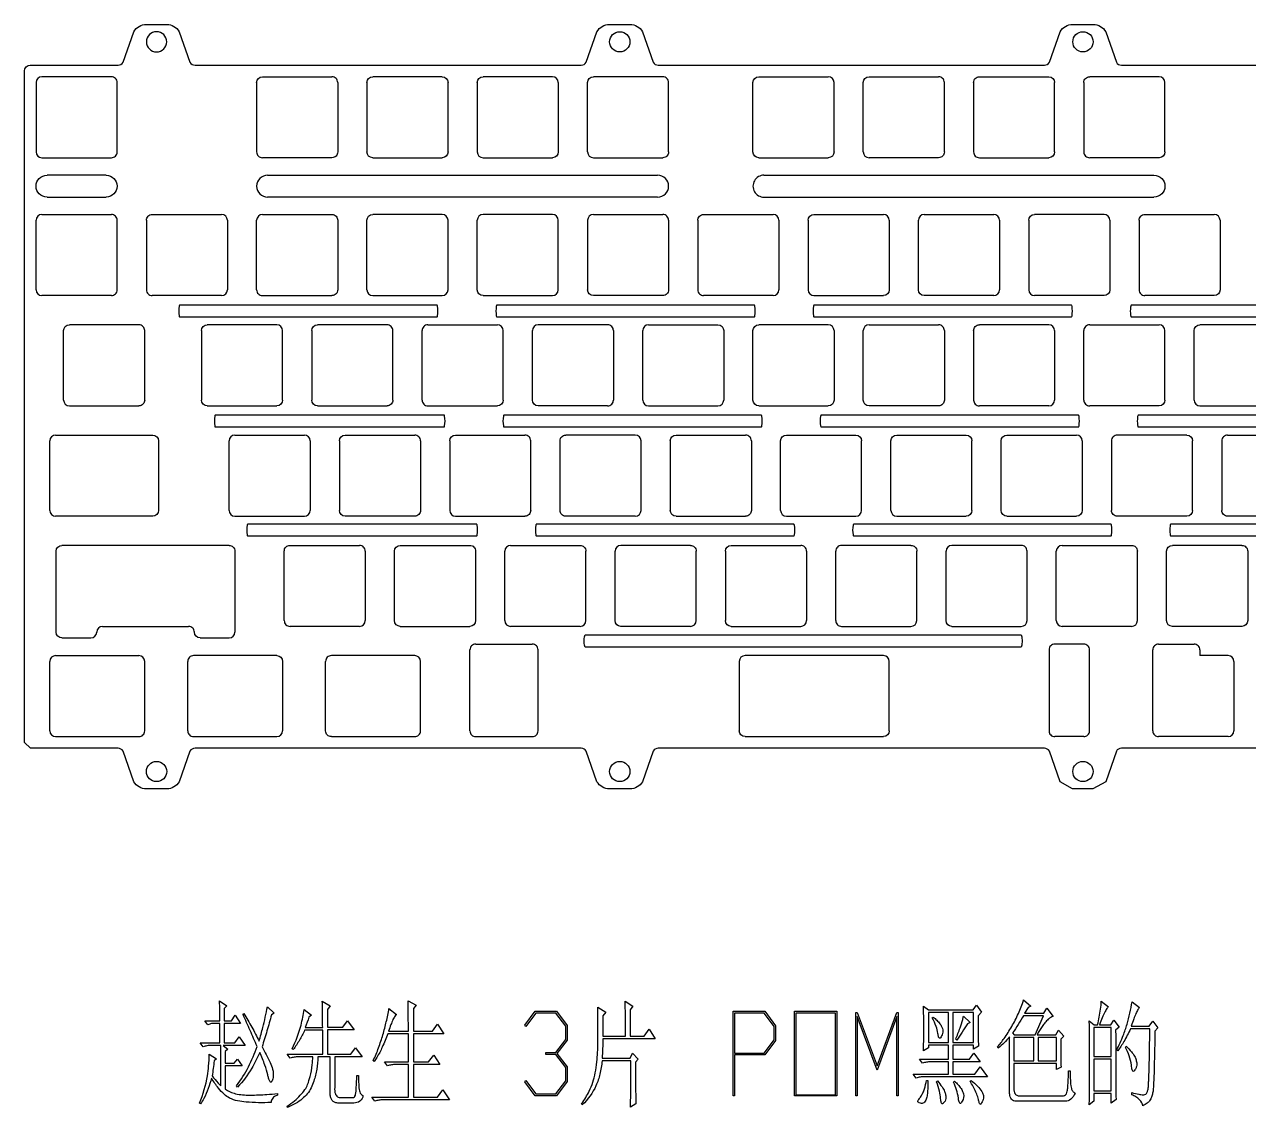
# Model space of a CAD drawing. Extents: x 188 to 1137, y 1393 to 1580.
# Drawn here: x 771.7 to 983.2, y 1393 to 1580.1 of the extents above; entities that cross this region are included whole.
import ezdxf

# ---------------------------------------------------------------- set-up
doc = ezdxf.new("R2010")
doc.units = 0
doc.header["$MEASUREMENT"] = 0
doc.layers.get('0').update_dxf_attribs({"linetype": 'CONTINUOUS'})

msp = doc.modelspace()

# ---------------------------------------------------------------- linework, layer by layer
for points in [[(790.62, 1578.88, -0.268024), (792.78, 1580.13)], [(796.32, 1580.13, -0.268024), (798.49, 1578.88)], [(870.62, 1578.88, -0.268024), (872.78, 1580.13)], [(876.32, 1580.13, -0.267915), (878.49, 1578.88)], [(950.62, 1578.88, -0.268024), (952.78, 1580.13)], [(956.32, 1580.13, -0.267994), (958.49, 1578.88)], [(796.31, 1577.13, 1), (792.81, 1577.13)], [(792.81, 1577.13, 0.99993), (796.31, 1577.13)], [(872.81, 1577.13, -1), (876.31, 1577.13)], [(876.31, 1577.13, -1), (872.81, 1577.13)], [(952.81, 1577.13, -1), (956.31, 1577.13)], [(956.31, 1577.13, -1), (952.81, 1577.13)], [(771.75, 1572.1, -0.414185), (772.75, 1573.1)], [(787.91, 1573.1, 0.268088), (788.77, 1573.6)], [(800.33, 1573.6, 0.267891), (801.2, 1573.1)], [(867.91, 1573.1, 0.268088), (868.77, 1573.6)], [(880.33, 1573.6, 0.268102), (881.2, 1573.1)], [(947.91, 1573.1, 0.268088), (948.77, 1573.6)], [(960.33, 1573.6, 0.268027), (961.2, 1573.1)], [(774.75, 1571.1, 0.414185), (773.75, 1570.1)], [(787.75, 1570.1, 0.414246), (786.75, 1571.1)], [(811.85, 1570.1, -0.414062), (812.85, 1571.1)], [(825.85, 1570.1, 0.414246), (824.85, 1571.1)], [(830.9, 1570.1, -0.414185), (831.9, 1571.1)], [(843.9, 1571.1, -0.414098), (844.9, 1570.1)], [(849.95, 1570.1, -0.414185), (850.95, 1571.1)], [(863.95, 1570.1, 0.414098), (862.95, 1571.1)], [(869, 1570.1, -0.414185), (870, 1571.1)], [(883, 1570.1, 0.414246), (882, 1571.1)], [(897.57, 1570.1, -0.414185), (898.57, 1571.1)], [(911.57, 1570.1, 0.414098), (910.57, 1571.1)], [(916.62, 1570.1, -0.414185), (917.62, 1571.1)], [(930.62, 1570.1, 0.414246), (929.62, 1571.1)], [(935.67, 1570.1, -0.414246), (936.67, 1571.1)], [(948.67, 1571.1, -0.414098), (949.67, 1570.1)], [(954.72, 1570.1, -0.414246), (955.72, 1571.1)], [(968.72, 1570.1, 0.414098), (967.72, 1571.1)], [(773.75, 1558.1, 0.414185), (774.75, 1557.1)], [(786.75, 1557.1, 0.414271), (787.75, 1558.1)], [(811.85, 1558.1, 0.414246), (812.85, 1557.1)], [(825.85, 1558.1, -0.414271), (824.85, 1557.1)], [(831.9, 1557.1, -0.414185), (830.9, 1558.1)], [(844.9, 1558.1, -0.414124), (843.9, 1557.1)], [(849.95, 1558.1, 0.414185), (850.95, 1557.1)], [(863.95, 1558.1, -0.414124), (862.95, 1557.1)], [(869, 1558.1, 0.414185), (870, 1557.1)], [(883, 1558.1, -0.414271), (882, 1557.1)], [(898.57, 1557.1, -0.414185), (897.57, 1558.1)], [(911.57, 1558.1, -0.414124), (910.57, 1557.1)], [(916.62, 1558.1, 0.414185), (917.62, 1557.1)], [(930.62, 1558.1, -0.414271), (929.62, 1557.1)], [(935.67, 1558.1, 0.414307), (936.67, 1557.1)], [(949.67, 1558.1, -0.414124), (948.67, 1557.1)], [(954.72, 1558.1, 0.414307), (955.72, 1557.1)], [(968.72, 1558.1, -0.414124), (967.72, 1557.1)], [(775.65, 1550.29, -1), (775.65, 1554.09)], [(785.85, 1554.09, -1), (785.85, 1550.29)], [(813.75, 1554.09, 0.999968), (813.75, 1550.29)], [(881.1, 1550.29, 1), (881.1, 1554.09)], [(899.47, 1554.09, 1.000064), (899.47, 1550.29)], [(966.82, 1554.09, -1), (966.82, 1550.29)], [(774.75, 1547.29, 0.414185), (773.75, 1546.29)], [(787.75, 1546.29, 0.414246), (786.75, 1547.29)], [(792.8, 1546.29, -0.414246), (793.8, 1547.29)], [(806.8, 1546.29, 0.414098), (805.8, 1547.29)], [(812.85, 1547.29, 0.414062), (811.85, 1546.29)], [(824.85, 1547.29, -0.414246), (825.85, 1546.29)], [(830.9, 1546.29, -0.414185), (831.9, 1547.29)], [(844.9, 1546.29, 0.414098), (843.9, 1547.29)], [(850.95, 1547.29, 0.414185), (849.95, 1546.29)], [(863.95, 1546.29, 0.414098), (862.95, 1547.29)], [(870, 1547.29, 0.414185), (869, 1546.29)], [(883, 1546.29, 0.414246), (882, 1547.29)], [(888.05, 1546.29, -0.414246), (889.05, 1547.29)], [(902.05, 1546.29, 0.414098), (901.05, 1547.29)], [(907.1, 1546.29, -0.414185), (908.1, 1547.29)], [(921.1, 1546.29, 0.414098), (920.1, 1547.29)], [(927.15, 1547.29, 0.414185), (926.15, 1546.29)], [(940.15, 1546.29, 0.414098), (939.15, 1547.29)], [(945.2, 1546.29, -0.414185), (946.2, 1547.29)], [(959.2, 1546.29, 0.414098), (958.2, 1547.29)], [(964.25, 1546.29, -0.414246), (965.25, 1547.29)], [(978.25, 1546.29, 0.414098), (977.25, 1547.29)], [(773.75, 1534.29, 0.414185), (774.75, 1533.29)], [(786.75, 1533.29, 0.414271), (787.75, 1534.29)], [(792.8, 1534.29, 0.414307), (793.8, 1533.29)], [(805.8, 1533.29, 0.414124), (806.8, 1534.29)], [(811.85, 1534.29, 0.414246), (812.85, 1533.29)], [(825.85, 1534.29, -0.414271), (824.85, 1533.29)], [(830.9, 1534.29, 0.414185), (831.9, 1533.29)], [(843.9, 1533.29, 0.414124), (844.9, 1534.29)], [(850.95, 1533.29, -0.414185), (849.95, 1534.29)], [(862.95, 1533.29, 0.414124), (863.95, 1534.29)], [(870, 1533.29, -0.414185), (869, 1534.29)], [(883, 1534.29, -0.414271), (882, 1533.29)], [(888.05, 1534.29, 0.414307), (889.05, 1533.29)], [(901.05, 1533.29, 0.414124), (902.05, 1534.29)], [(907.1, 1534.29, 0.414185), (908.1, 1533.29)], [(921.1, 1534.29, -0.414124), (920.1, 1533.29)], [(927.15, 1533.29, -0.414185), (926.15, 1534.29)], [(939.15, 1533.29, 0.414124), (940.15, 1534.29)], [(945.2, 1534.29, 0.414185), (946.2, 1533.29)], [(959.2, 1534.29, -0.414124), (958.2, 1533.29)], [(964.25, 1534.29, 0.414307), (965.25, 1533.29)], [(978.25, 1534.29, -0.414124), (977.25, 1533.29)], [(843.02, 1529.62, 0.236865), (843.04, 1529.63, 0.119033), (843.1, 1529.77, 0.079204), (843.1, 1531.46, 0.119808), (843.04, 1531.61, 0.236871), (843.02, 1531.62), (798.54, 1531.62, 0.236865), (798.52, 1531.61, 0.119329), (798.46, 1531.46, 0.079299), (798.46, 1529.77, 0.12052), (798.52, 1529.63, 0.234961), (798.54, 1529.62), (843.02, 1529.62)], [(897.8, 1529.62, 0.236865), (897.83, 1529.63, 0.119033), (897.89, 1529.77, 0.079204), (897.89, 1531.46, 0.119808), (897.83, 1531.61, 0.236871), (897.8, 1531.62), (853.33, 1531.62, 0.236865), (853.3, 1531.61, 0.119329), (853.24, 1531.46, 0.079299), (853.24, 1529.77, 0.12052), (853.3, 1529.63, 0.234961), (853.33, 1529.62), (897.8, 1529.62)], [(952.58, 1529.62, 0.244819), (952.61, 1529.63, 0.119533), (952.67, 1529.77, 0.079122), (952.67, 1531.46, 0.119492), (952.61, 1531.61, 0.242965), (952.58, 1531.62), (908.11, 1531.62, 0.236865), (908.08, 1531.61, 0.119329), (908.02, 1531.46, 0.079299), (908.02, 1529.77, 0.12052), (908.08, 1529.63, 0.234961), (908.11, 1529.62), (952.58, 1529.62)], [(1013.05, 1529.62, 0.221679), (1013.09, 1529.63, 0.077204), (1013.12, 1529.7, 0.055425), (1013.18, 1529.92, 0.071323), (1013.18, 1531.33, 0.054577), (1013.12, 1531.54, 0.078827), (1013.09, 1531.6, 0.223251), (1013.05, 1531.62), (962.91, 1531.62, 0.223251), (962.88, 1531.6, 0.08023), (962.84, 1531.54, 0.054631), (962.79, 1531.32, 0.071323), (962.79, 1529.91, 0.054038), (962.84, 1529.7, 0.08023), (962.88, 1529.63, 0.221679), (962.91, 1529.62), (1013.05, 1529.62)], [(778.51, 1527.24, -0.414185), (779.51, 1528.24)], [(792.51, 1527.24, 0.414271), (791.51, 1528.24)], [(802.32, 1527.24, -0.414185), (803.32, 1528.24)], [(816.32, 1527.24, 0.414124), (815.32, 1528.24)], [(821.37, 1527.24, -0.414185), (822.37, 1528.24)], [(835.37, 1527.24, 0.414271), (834.37, 1528.24)], [(841.42, 1528.24, 0.414307), (840.42, 1527.24)], [(854.42, 1527.24, 0.414124), (853.42, 1528.24)], [(860.47, 1528.24, 0.414185), (859.47, 1527.24)], [(873.47, 1527.24, 0.414271), (872.47, 1528.24)], [(879.52, 1528.24, 0.414185), (878.52, 1527.24)], [(891.52, 1528.24, -0.414124), (892.52, 1527.24)], [(897.57, 1527.24, -0.414185), (898.57, 1528.24)], [(911.57, 1527.24, 0.414124), (910.57, 1528.24)], [(917.62, 1528.24, 0.414185), (916.62, 1527.24)], [(930.62, 1527.24, 0.414271), (929.62, 1528.24)], [(935.67, 1527.24, -0.414307), (936.67, 1528.24)], [(949.67, 1527.24, 0.414124), (948.67, 1528.24)], [(955.72, 1528.24, 0.414307), (954.72, 1527.24)], [(968.72, 1527.24, 0.414124), (967.72, 1528.24)], [(973.77, 1527.24, -0.414185), (974.77, 1528.24)], [(778.51, 1515.24, 0.414185), (779.51, 1514.24)], [(792.51, 1515.24, -0.414271), (791.51, 1514.24)], [(803.32, 1514.24, -0.414185), (802.32, 1515.24)], [(816.32, 1515.24, -0.414124), (815.32, 1514.24)], [(822.37, 1514.24, -0.414185), (821.37, 1515.24)], [(835.37, 1515.24, -0.414271), (834.37, 1514.24)], [(840.42, 1515.24, 0.414307), (841.42, 1514.24)], [(854.42, 1515.24, -0.414124), (853.42, 1514.24)], [(860.47, 1514.24, -0.414185), (859.47, 1515.24)], [(872.47, 1514.24, 0.414271), (873.47, 1515.24)], [(878.52, 1515.24, 0.414185), (879.52, 1514.24)], [(891.52, 1514.24, 0.414124), (892.52, 1515.24)], [(898.57, 1514.24, -0.414185), (897.57, 1515.24)], [(911.57, 1515.24, -0.414124), (910.57, 1514.24)], [(917.62, 1514.24, -0.414185), (916.62, 1515.24)], [(930.62, 1515.24, -0.414271), (929.62, 1514.24)], [(935.67, 1515.24, 0.414307), (936.67, 1514.24)], [(948.67, 1514.24, 0.414124), (949.67, 1515.24)], [(954.72, 1515.24, 0.414307), (955.72, 1514.24)], [(968.72, 1515.24, -0.414124), (967.72, 1514.24)], [(973.77, 1515.24, 0.414185), (974.77, 1514.24)], [(844.25, 1510.61, 0.129898), (844.26, 1510.62, 0.100934), (844.27, 1510.62, 0.111695), (844.32, 1510.76, 0.07062), (844.32, 1512.46, 0.10849), (844.27, 1512.6, 0.120381), (844.26, 1512.61, 0.129898), (844.25, 1512.61), (804.67, 1512.61, 0.129898), (804.66, 1512.61, 0.107084), (804.65, 1512.6, 0.111392), (804.6, 1512.46, 0.070712), (804.6, 1510.77, 0.107716), (804.65, 1510.62, 0.120381), (804.66, 1510.62, 0.129898), (804.67, 1510.61), (844.25, 1510.61)], [(899.01, 1510.61, 0.236865), (899.04, 1510.62, 0.11965), (899.1, 1510.76, 0.079276), (899.1, 1512.46, 0.119182), (899.04, 1512.6, 0.227474), (899.01, 1512.61), (854.54, 1512.61, 0.236865), (854.51, 1512.6, 0.120068), (854.46, 1512.46, 0.079299), (854.46, 1510.77, 0.119164), (854.51, 1510.62, 0.229446), (854.54, 1510.61), (899.01, 1510.61)], [(953.8, 1510.61, 0.237316), (953.82, 1510.62, 0.120161), (953.88, 1510.77, 0.07905), (953.88, 1512.46, 0.120112), (953.82, 1512.6, 0.235403), (953.8, 1512.61), (909.32, 1512.61, 0.236865), (909.3, 1512.6, 0.120068), (909.24, 1512.46, 0.079299), (909.24, 1510.77, 0.119164), (909.3, 1510.62, 0.229446), (909.32, 1510.61), (953.8, 1510.61)], [(1007.46, 1510.61, 0.130374), (1007.48, 1510.62, 0.110099), (1007.49, 1510.63, 0.076628), (1007.52, 1510.69, 0.047788), (1007.57, 1510.91, 0.061779), (1007.57, 1512.32, 0.061969), (1007.5, 1512.58, 0.171391), (1007.48, 1512.61, 0.130374), (1007.46, 1512.61), (964.1, 1512.61, 0.130374), (964.09, 1512.61, 0.110099), (964.07, 1512.6, 0.076599), (964.04, 1512.53, 0.048318), (963.99, 1512.31, 0.061779), (963.99, 1510.9, 0.062462), (964.06, 1510.64, 0.168466), (964.09, 1510.62, 0.130374), (964.1, 1510.61), (1007.46, 1510.61)], [(777.13, 1509.19, 0.414185), (776.13, 1508.19)], [(793.9, 1509.19, -0.414124), (794.9, 1508.19)], [(808.09, 1509.19, 0.414185), (807.09, 1508.19)], [(821.09, 1508.19, 0.414124), (820.09, 1509.19)], [(826.14, 1508.19, -0.414185), (827.14, 1509.19)], [(840.14, 1508.19, 0.414271), (839.14, 1509.19)], [(845.19, 1508.19, -0.414185), (846.19, 1509.19)], [(859.19, 1508.19, 0.414271), (858.19, 1509.19)], [(864.24, 1508.19, -0.414307), (865.24, 1509.19)], [(878.24, 1508.19, 0.414124), (877.24, 1509.19)], [(883.29, 1508.19, -0.414185), (884.29, 1509.19)], [(897.29, 1508.19, 0.414271), (896.29, 1509.19)], [(902.34, 1508.19, -0.414185), (903.34, 1509.19)], [(915.34, 1509.19, -0.414124), (916.34, 1508.19)], [(921.39, 1508.19, -0.414185), (922.39, 1509.19)], [(934.39, 1509.19, -0.414124), (935.39, 1508.19)], [(940.44, 1508.19, -0.414185), (941.44, 1509.19)], [(954.44, 1508.19, 0.414124), (953.44, 1509.19)], [(960.49, 1509.19, 0.414307), (959.49, 1508.19)], [(972.49, 1509.19, -0.414124), (973.49, 1508.19)], [(979.54, 1509.19, 0.414307), (978.54, 1508.19)], [(776.13, 1496.19, 0.414185), (777.13, 1495.19)], [(794.9, 1496.19, -0.414098), (793.9, 1495.19)], [(807.09, 1496.19, 0.414185), (808.09, 1495.19)], [(820.09, 1495.19, 0.414098), (821.09, 1496.19)], [(827.14, 1495.19, -0.414185), (826.14, 1496.19)], [(840.14, 1496.19, -0.414246), (839.14, 1495.19)], [(845.19, 1496.19, 0.414185), (846.19, 1495.19)], [(859.19, 1496.19, -0.414246), (858.19, 1495.19)], [(865.24, 1495.19, -0.414246), (864.24, 1496.19)], [(877.24, 1495.19, 0.414098), (878.24, 1496.19)], [(884.29, 1495.19, -0.414185), (883.29, 1496.19)], [(897.29, 1496.19, -0.414246), (896.29, 1495.19)], [(902.34, 1496.19, 0.414185), (903.34, 1495.19)], [(915.34, 1495.19, 0.414098), (916.34, 1496.19)], [(921.39, 1496.19, 0.414185), (922.39, 1495.19)], [(935.39, 1496.19, -0.414098), (934.39, 1495.19)], [(941.44, 1495.19, -0.414185), (940.44, 1496.19)], [(954.44, 1496.19, -0.414098), (953.44, 1495.19)], [(960.49, 1495.19, -0.414246), (959.49, 1496.19)], [(973.49, 1496.19, -0.414098), (972.49, 1495.19)], [(979.54, 1495.19, -0.414246), (978.54, 1496.19)], [(849.87, 1491.78, 0.129898), (849.88, 1491.79, 0.107428), (849.89, 1491.8, 0.111132), (849.94, 1491.94, 0.07062), (849.94, 1493.63, 0.109812), (849.89, 1493.77, 0.107746), (849.88, 1493.78, 0.129898), (849.87, 1493.78), (810.29, 1493.78, 0.129898), (810.28, 1493.78, 0.107084), (810.27, 1493.77, 0.112155), (810.21, 1493.63, 0.07064), (810.21, 1491.94, 0.108285), (810.27, 1491.8, 0.107746), (810.28, 1491.79, 0.129898), (810.29, 1491.78), (849.87, 1491.78)], [(904.63, 1491.78, 0.236865), (904.66, 1491.8, 0.119033), (904.72, 1491.94, 0.079204), (904.72, 1493.63, 0.119808), (904.66, 1493.77, 0.236871), (904.63, 1493.78), (860.16, 1493.78, 0.236865), (860.13, 1493.77, 0.119329), (860.07, 1493.63, 0.079299), (860.07, 1491.94, 0.12052), (860.13, 1491.8, 0.234961), (860.16, 1491.78), (904.63, 1491.78)], [(959.41, 1491.78, 0.244819), (959.44, 1491.8, 0.119533), (959.5, 1491.94, 0.079122), (959.5, 1493.63, 0.119492), (959.44, 1493.77, 0.242965), (959.41, 1493.78), (914.94, 1493.78, 0.236865), (914.91, 1493.77, 0.119329), (914.85, 1493.63, 0.079299), (914.85, 1491.94, 0.12052), (914.91, 1491.8, 0.234961), (914.94, 1491.78), (959.41, 1491.78)], [(1006.58, 1491.78, 0.165289), (1006.59, 1491.79, 0.087191), (1006.6, 1491.8, 0.066415), (1006.63, 1491.86, 0.042049), (1006.67, 1492.08, 0.052581), (1006.67, 1493.49, 0.055232), (1006.61, 1493.75, 0.154362), (1006.59, 1493.78, 0.165289), (1006.58, 1493.78), (969.69, 1493.78, 0.165289), (969.68, 1493.78, 0.087191), (969.67, 1493.77, 0.069699), (969.64, 1493.71, 0.042051), (969.6, 1493.48, 0.052581), (969.6, 1492.08, 0.036764), (969.64, 1491.87, 0.075031), (969.67, 1491.8, 0.094311), (969.68, 1491.79, 0.165289), (969.69, 1491.78), (1006.58, 1491.78)], [(777.22, 1489.14, -0.414185), (778.22, 1490.14)], [(807.09, 1490.14, -0.414246), (808.09, 1489.14)], [(816.61, 1489.14, -0.414246), (817.61, 1490.14)], [(830.61, 1489.14, 0.41422), (829.61, 1490.14)], [(835.66, 1489.14, -0.414185), (836.66, 1490.14)], [(848.66, 1490.14, -0.414246), (849.66, 1489.14)], [(855.71, 1490.14, 0.414185), (854.71, 1489.14)], [(867.71, 1490.14, -0.41422), (868.71, 1489.14)], [(874.76, 1490.14, 0.414185), (873.76, 1489.14)], [(886.76, 1490.14, -0.41422), (887.76, 1489.14)], [(892.81, 1489.14, -0.414185), (893.81, 1490.14)], [(906.81, 1489.14, 0.414246), (905.81, 1490.14)], [(912.86, 1490.14, 0.414246), (911.86, 1489.14)], [(924.86, 1490.14, -0.41422), (925.86, 1489.14)], [(931.91, 1490.14, 0.414185), (930.91, 1489.14)], [(944.91, 1489.14, 0.414246), (943.91, 1490.14)], [(950.96, 1490.14, 0.414185), (949.96, 1489.14)], [(962.96, 1490.14, -0.41422), (963.96, 1489.14)], [(969.01, 1489.14, -0.414185), (970.01, 1490.14)], [(982.01, 1490.14, -0.41422), (983.01, 1489.14)], [(785.22, 1476.14, 0.414185), (784.22, 1475.14)], [(801.09, 1475.14, 0.414246), (800.09, 1476.14)], [(816.61, 1477.14, 0.414307), (817.61, 1476.14)], [(829.61, 1476.14, 0.414124), (830.61, 1477.14)], [(836.66, 1476.14, -0.414185), (835.66, 1477.14)], [(849.66, 1477.14, -0.414149), (848.66, 1476.14)], [(854.71, 1477.14, 0.414185), (855.71, 1476.14)], [(867.71, 1476.14, 0.414124), (868.71, 1477.14)], [(874.76, 1476.14, -0.414185), (873.76, 1477.14)], [(886.76, 1476.14, 0.414124), (887.76, 1477.14)], [(893.81, 1476.14, -0.414185), (892.81, 1477.14)], [(905.81, 1476.14, 0.414149), (906.81, 1477.14)], [(911.86, 1477.14, 0.414307), (912.86, 1476.14)], [(924.86, 1476.14, 0.414124), (925.86, 1477.14)], [(931.91, 1476.14, -0.414185), (930.91, 1477.14)], [(943.91, 1476.14, 0.414149), (944.91, 1477.14)], [(949.96, 1477.14, 0.414185), (950.96, 1476.14)], [(962.96, 1476.14, 0.414124), (963.96, 1477.14)], [(970.01, 1476.14, -0.414185), (969.01, 1477.14)], [(983.01, 1477.14, -0.414124), (982.01, 1476.14)], [(778.22, 1474.14, -0.414185), (777.22, 1475.14)], [(783.22, 1474.14, 0.414149), (784.22, 1475.14)], [(802.09, 1474.14, -0.414185), (801.09, 1475.14)], [(807.09, 1474.14, 0.414149), (808.09, 1475.14)], [(943.85, 1472.61, 0.064189), (943.88, 1472.61, 0.106131), (943.9, 1472.62, 0.056639), (943.96, 1472.69, 0.101724), (944, 1472.76, 0.064081), (944.11, 1473.61, 0.072128), (944, 1474.46, 0.095863), (943.96, 1474.54, 0.06395), (943.9, 1474.6, 0.105881), (943.88, 1474.61, 0.064063), (943.85, 1474.61), (868.6, 1474.61, 0.064063), (868.58, 1474.61, 0.115119), (868.56, 1474.6, 0.057458), (868.5, 1474.54, 0.105262), (868.46, 1474.46, 0.063779), (868.34, 1473.61, 0.072004), (868.46, 1472.77, 0.095837), (868.5, 1472.69, 0.033803), (868.54, 1472.64, 0.198114), (868.6, 1472.61), (943.85, 1472.61)], [(849.69, 1473.09, 0.414246), (848.69, 1472.09)], [(860.45, 1472.09, 0.414246), (859.45, 1473.09)], [(949.7, 1473.09, 0.414246), (948.7, 1472.09)], [(955.7, 1472.09, 0.414246), (954.7, 1473.09)], [(967.63, 1473.09, 0.414246), (966.63, 1472.09)], [(974.75, 1472.09, 0.414246), (973.75, 1473.09)], [(777.13, 1471.09, 0.414185), (776.13, 1470.09)], [(792.51, 1470.09, 0.414149), (791.51, 1471.09)], [(800.94, 1471.09, 0.414307), (799.94, 1470.09)], [(815.32, 1471.09, -0.414124), (816.32, 1470.09)], [(824.76, 1471.09, 0.414307), (823.76, 1470.09)], [(840.14, 1470.09, 0.414149), (839.14, 1471.09)], [(896.2, 1471.09, 0.414185), (895.2, 1470.09)], [(921.1, 1470.09, 0.414124), (920.1, 1471.09)], [(980.63, 1470.09, 0.414124), (979.63, 1471.09)], [(776.13, 1458.09, 0.414185), (777.13, 1457.09)], [(791.51, 1457.09, 0.414246), (792.51, 1458.09)], [(799.94, 1458.09, 0.414246), (800.94, 1457.09)], [(815.32, 1457.09, 0.414098), (816.32, 1458.09)], [(824.76, 1457.09, -0.414246), (823.76, 1458.09)], [(839.14, 1457.09, 0.414246), (840.14, 1458.09)], [(848.69, 1458.09, 0.414246), (849.69, 1457.09)], [(859.45, 1457.09, 0.414246), (860.45, 1458.09)], [(896.2, 1457.09, -0.414185), (895.2, 1458.09)], [(921.1, 1458.09, -0.414098), (920.1, 1457.09)], [(948.7, 1458.09, 0.414246), (949.7, 1457.09)], [(954.7, 1457.09, 0.414246), (955.7, 1458.09)], [(966.63, 1458.09, 0.414246), (967.63, 1457.09)], [(979.63, 1457.09, 0.414098), (980.63, 1458.09)], [(788.77, 1454.59, 0.268088), (787.91, 1455.09)], [(801.2, 1455.09, 0.268027), (800.33, 1454.59)], [(868.77, 1454.59, 0.268088), (867.91, 1455.09)], [(881.2, 1455.09, 0.268027), (880.33, 1454.59)], [(948.77, 1454.59, 0.268088), (947.91, 1455.09)], [(961.2, 1455.09, 0.268027), (960.33, 1454.59)], [(792.81, 1451.07, -1), (796.31, 1451.07)], [(872.81, 1451.07, -1), (876.31, 1451.07)], [(952.81, 1451.07, -1), (956.31, 1451.07)], [(796.31, 1451.07, -1), (792.81, 1451.07)], [(876.31, 1451.07, -1), (872.81, 1451.07)], [(956.31, 1451.07, -1), (952.81, 1451.07)], [(792.78, 1448.06, -0.268024), (790.62, 1449.31)], [(798.49, 1449.31, -0.268024), (796.32, 1448.06)], [(872.78, 1448.06, -0.268024), (870.62, 1449.31)], [(878.49, 1449.31, -0.267915), (876.32, 1448.06)], [(802.9, 1408.02), (805.5, 1408.02, 0.008381), (805.44, 1411.46), (806.71, 1410.6), (806.25, 1410.13), (806.25, 1408.02), (807.52, 1408.02), (808.16, 1408.96), (809.08, 1407.55), (806.25, 1407.55), (806.25, 1404.19), (808.1, 1404.19), (808.8, 1405.21), (809.84, 1403.72), (806.08, 1403.72), (806.89, 1403.1), (806.43, 1402.71), (806.43, 1400.68), (807.99, 1400.68), (808.56, 1401.38), (809.37, 1400.21), (806.43, 1400.21), (806.43, 1396.22, 0.061146), (807.28, 1395.73, 0.041482), (808.22, 1395.41, 0.037074), (809.39, 1395.22, 0.02601), (810.73, 1395.17, 0.0112), (813.61, 1395.27, 0.0169), (815.44, 1395.44), (815.44, 1395.13, 0.064621), (814.93, 1394.9, 0.168739), (814.43, 1394.3, 0.072534), (814.35, 1393.88, -0.014971), (812.18, 1393.86, -0.011489), (810.01, 1393.96, -0.03676), (808.56, 1394.17, -0.06498), (807.17, 1394.66, -0.064469), (806.29, 1395.27, -0.040053), (805.23, 1396.38, -0.020222), (804.64, 1397.18, -0.01594), (804.05, 1398.1, -0.021728), (803.49, 1396.3, -0.035549), (802.73, 1394.59, -0.030904), (802.15, 1393.65), (801.97, 1393.8, 0.065149), (803.34, 1398.51, 0.014292), (803.55, 1400.16, 0.023965), (803.65, 1402.24), (804.92, 1401.46), (804.52, 1401.07, 0.005588), (804.17, 1398.49, 0.013475), (805.2, 1397.25, 0.029305), (805.67, 1396.77), (805.67, 1403.72), (803.71, 1403.72, 0.052628), (803.26, 1403.68, 0.036118), (802.61, 1403.49), (802.09, 1404.19), (805.5, 1404.19), (805.5, 1407.55), (804.46, 1407.55, 0.055548), (804.06, 1407.51, 0.031888), (803.42, 1407.32), (802.9, 1408.02)], [(813.71, 1410.44), (814.87, 1409.35), (814.4, 1409.04, -0.004017), (813.63, 1406.25, -0.007405), (812.78, 1403.49, -0.006124), (813.5, 1402.16, -0.01282), (814.17, 1400.79, -0.035628), (814.6, 1399.65, -0.062374), (814.72, 1398.92, -0.04106), (814.69, 1398.19, -0.073386), (814.58, 1397.79, -0.039648), (814.42, 1397.49, -0.081325), (814.35, 1397.42, -0.349838), (814.22, 1397.42, -0.07177), (814.17, 1397.47, -0.05619), (814.04, 1397.71, -0.026459), (813.91, 1398.1, -0.012477), (813.77, 1398.65, 0.027493), (813.27, 1400.33, 0.020358), (812.38, 1402.55, -0.03456), (810.99, 1399.8, -0.05189), (808.56, 1396.54), (808.39, 1396.77, 0.040515), (810.42, 1400.03, 0.03709), (811.92, 1403.57, 0.002531), (810.73, 1406.35, 0.006931), (809.49, 1409.11), (809.66, 1409.27, -0.006686), (811.01, 1406.91, -0.011542), (812.26, 1404.51, 0.017721), (812.92, 1406.84, 0.012189), (813.71, 1410.44)], [(823.25, 1406.85, 0.002517), (823.23, 1409.66, 0.006178), (823.19, 1411.38), (824.52, 1410.6), (824.06, 1409.97), (824.06, 1406.93), (826.72, 1406.93), (827.53, 1408.02), (828.68, 1406.46), (824.06, 1406.46), (824.06, 1402.24), (828.1, 1402.24), (828.91, 1403.33), (830.07, 1401.77), (825.33, 1401.77), (825.33, 1396.46, 0.030992), (825.33, 1395.91, 0.071218), (825.44, 1395.37, 0.061128), (825.56, 1395.13, 0.2026), (826.12, 1394.76, 0.061361), (826.49, 1394.74), (828.51, 1394.74, 0.183671), (828.71, 1394.82, 0.100173), (828.83, 1394.98, 0.060283), (828.94, 1395.29, 0.035062), (829.01, 1395.85, 0.008792), (829.15, 1398.57), (829.43, 1398.57, 0.018071), (829.51, 1396.42, 0.04577), (829.6, 1395.89, 0.063418), (829.75, 1395.53, 0.14867), (830.24, 1395.05, -0.056412), (830.05, 1394.56, -0.206945), (829.17, 1393.87, -0.0653), (828.63, 1393.8), (825.85, 1393.8, -0.046704), (825.52, 1393.85, -0.222153), (824.75, 1394.48, -0.063294), (824.58, 1394.97, -0.033512), (824.53, 1395.37, -0.023672), (824.52, 1395.83), (824.52, 1401.77), (822.44, 1401.77, -0.025065), (822.22, 1399.65, -0.040772), (821.73, 1397.58, -0.034655), (821.25, 1396.42, -0.060111), (820.59, 1395.4, -0.045603), (819.73, 1394.53, -0.041447), (818.58, 1393.73, -0.029736), (817.18, 1393.02), (817.12, 1393.26, 0.022606), (818.38, 1394.19, 0.032439), (819.39, 1395.13, 0.041435), (820.18, 1396.11, 0.052755), (820.65, 1397.01, 0.035249), (821.08, 1398.36, 0.030725), (821.45, 1400.39, 0.014396), (821.57, 1401.77), (819.03, 1401.77, 0.039527), (818.32, 1401.72, 0.048587), (817.64, 1401.54), (817.12, 1402.24), (823.25, 1402.24), (823.25, 1406.38), (820.13, 1406.38, -0.022638), (819.23, 1404.65, -0.028321), (818.16, 1403.02), (817.99, 1403.18, 0.052584), (819.51, 1407.26, 0.025766), (820.07, 1409.97), (821.34, 1408.96), (820.88, 1408.65, -0.007151), (820.24, 1406.85), (823.25, 1406.85)], [(834.7, 1410.13), (836.03, 1409.11, 0.090686), (835.79, 1408.88, 0.042861), (835.39, 1408.2, 0.020871), (835.03, 1407.34, 0.011344), (834.64, 1406.22), (838.05, 1406.22, 0.002768), (838.03, 1409.84, 0.006035), (837.99, 1411.46), (839.38, 1410.68), (838.92, 1410.13), (838.92, 1406.22), (842.21, 1406.22), (843.08, 1407.4), (844.18, 1405.76), (838.92, 1405.76), (838.92, 1400.91), (841.52, 1400.91), (842.44, 1402.08), (843.48, 1400.44), (838.92, 1400.44), (838.92, 1394.82), (843.08, 1394.82), (844, 1396.07), (845.16, 1394.35), (833.65, 1394.35, 0.039527), (832.95, 1394.29, 0.048627), (832.27, 1394.11), (831.75, 1394.82), (838.05, 1394.82), (838.05, 1400.44), (835.85, 1400.44, 0.039527), (835.15, 1400.39, 0.048583), (834.46, 1400.21), (833.94, 1400.91), (838.05, 1400.91), (838.05, 1405.76), (834.52, 1405.76, -0.013323), (833.54, 1403.45, -0.026361), (832.61, 1401.68, -0.025199), (832.15, 1400.99), (831.98, 1401.15, 0.023841), (832.91, 1403.34, 0.019047), (833.65, 1405.6, 0.012146), (834.24, 1407.85, 0.016851), (834.7, 1410.13)], [(871.62, 1404.9, -0.007481), (871.6, 1403.22, -0.011931), (871.5, 1401.54), (876.36, 1401.54), (876.77, 1402.4), (877.75, 1401.38), (877.29, 1400.83, 0.00166), (877.3, 1396.42, 0.00383), (877.34, 1393.65), (876.42, 1393.1, 0.003203), (876.46, 1396.26, 0.001524), (876.48, 1401.07), (871.5, 1401.07, -0.037736), (871.14, 1398.81, -0.047144), (870.45, 1396.79, -0.098797), (868.09, 1393.49), (867.98, 1393.72, 0.044086), (869.28, 1395.85, 0.068565), (870.33, 1398.99, 0.021541), (870.61, 1400.9, 0.01341), (870.73, 1402.55, 0.010026), (870.78, 1404.39, 0.002287), (870.79, 1407.7, 0.006458), (870.75, 1410.36), (872.14, 1409.51), (871.62, 1408.88), (871.62, 1405.36), (875.55, 1405.36, 0.002054), (875.54, 1408.86, 0.003827), (875.49, 1411.38), (876.82, 1410.52), (876.36, 1409.9), (876.36, 1405.36), (878.79, 1405.36), (879.66, 1406.54), (880.7, 1404.9), (871.62, 1404.9)], [(936.45, 1408.88, 0.0028), (936.47, 1405.26, 0.006042), (936.51, 1403.65), (935.64, 1403.1), (935.64, 1403.8), (932.06, 1403.8), (932.06, 1401.38), (934.95, 1401.38), (935.7, 1402.4), (936.8, 1400.91), (932.06, 1400.91), (932.06, 1398.8), (935.87, 1398.8), (936.8, 1400.05), (938.07, 1398.33), (927.14, 1398.33, 0.039527), (926.44, 1398.28, 0.048587), (925.76, 1398.1), (925.24, 1398.8), (931.31, 1398.8), (931.31, 1400.91), (928.24, 1400.91, 0.039527), (927.54, 1400.86, 0.048583), (926.85, 1400.68), (926.33, 1401.38), (931.31, 1401.38), (931.31, 1403.8), (927.9, 1403.8), (927.9, 1403.33), (927.03, 1402.79, 0.00726), (927.03, 1410.52), (927.9, 1409.9), (935.58, 1409.9), (936.16, 1410.68), (937.03, 1409.51), (936.45, 1408.88)], [(950.73, 1404.82), (950.73, 1401.69, 0.016832), (950.79, 1399.97), (949.98, 1399.58), (949.98, 1400.6), (942.64, 1400.6), (942.64, 1396.38, 0.052934), (942.67, 1395.8, 0.107078), (942.84, 1395.38, 0.177486), (943.24, 1395.1, 0.069048), (943.56, 1395.05), (951.19, 1395.05, 0.19523), (951.54, 1395.19, 0.084974), (951.7, 1395.41, 0.063688), (951.86, 1395.87, 0.031102), (951.95, 1396.5, 0.019648), (952.06, 1399.35), (952.35, 1399.35, 0.00823), (952.37, 1398.06, 0.020104), (952.47, 1396.77, 0.040429), (952.56, 1396.31, 0.092889), (952.79, 1395.84, 0.144008), (953.22, 1395.52, -0.048178), (952.89, 1394.91, -0.076718), (952.49, 1394.47, -0.17521), (951.48, 1394.11), (942.98, 1394.11, -0.033593), (942.78, 1394.13, -0.253705), (942.08, 1394.64, -0.064667), (941.93, 1395.08, -0.032548), (941.89, 1395.43, -0.022423), (941.89, 1395.83), (941.89, 1405.21, -0.043362), (939.92, 1403.26), (939.8, 1403.49, 0.025608), (940.94, 1404.95, 0.019375), (942.26, 1407.01, 0.029387), (943.41, 1409.25, 0.025446), (944.31, 1411.61), (945.53, 1410.52), (945.07, 1410.29), (944.49, 1409.35), (947.78, 1409.35), (948.3, 1410.21), (949.4, 1408.72, 0.08944), (949.03, 1408.6, 0.058803), (948.56, 1408.26, 0.040398), (948, 1407.66, 0.018694), (947.52, 1407.01, 0.013829), (946.63, 1405.6), (949.86, 1405.6), (950.33, 1406.38), (951.25, 1405.36), (950.73, 1404.82)], [(960.21, 1406.38, 0.000953), (960.23, 1398.82, 0.0025), (960.27, 1394.43), (959.46, 1393.8), (959.46, 1395.44), (956.45, 1395.44), (956.45, 1394.11), (955.65, 1393.49, 0.003921), (955.7, 1400.79, 0.003987), (955.65, 1408.02), (956.51, 1407.32), (957.09, 1407.32, 0.0149), (957.59, 1410, 0.028446), (957.73, 1411.38), (959, 1410.44, 0.050322), (958.88, 1410.35, 0.047737), (958.68, 1410.1, 0.032115), (958.32, 1409.47, 0.018277), (957.9, 1408.54, 0.009907), (957.44, 1407.32), (959.35, 1407.32), (959.92, 1408.1), (960.79, 1406.93), (960.21, 1406.38)], [(963.05, 1411.3), (964.32, 1410.29, 0.047791), (964.23, 1410.19, 0.039704), (964.05, 1409.94, 0.024451), (963.72, 1409.29, 0.013596), (963.33, 1408.34, 0.007166), (962.87, 1407.08), (965.99, 1407.08), (966.63, 1407.94), (967.5, 1406.77), (966.98, 1406.22, -0.002488), (966.87, 1400.04, -0.007244), (966.75, 1396.97, -0.012115), (966.69, 1396.09, -0.016047), (966.66, 1395.87, -0.019748), (966.51, 1395.18, -0.0484), (966.28, 1394.51, -0.059523), (966.08, 1394.19, -0.068764), (965.64, 1393.77, -0.042585), (964.9, 1393.33, 0.128345), (964.38, 1394.31, 0.074935), (963.71, 1394.86, 0.041073), (962.99, 1395.21), (962.99, 1395.6, 0.016278), (964.23, 1395.31, 0.034278), (964.94, 1395.21, 0.015466), (965.07, 1395.21, 0.187294), (965.43, 1395.35, 0.079865), (965.58, 1395.54, 0.073949), (965.76, 1396.01, 0.037298), (965.87, 1396.8, 0.0061), (965.92, 1397.66, 0.005046), (965.99, 1399.72, 0.002321), (966.11, 1406.61), (962.76, 1406.61, -0.022536), (961.62, 1404.41, -0.029127), (960.56, 1402.79), (960.39, 1402.94, 0.017311), (961.51, 1405.47, 0.023769), (962.18, 1407.4, 0.034685), (963.05, 1411.3)], [(928.7, 1408.65, -0.012801), (929.31, 1408.1, -0.032352), (929.87, 1407.5, -0.049267), (930.09, 1407.16, -0.039646), (930.31, 1406.67, -0.158649), (930.32, 1405.8, -0.089257), (929.93, 1405.07, -0.082543), (929.85, 1404.99, -0.405357), (929.73, 1405.01, -0.074807), (929.64, 1405.19, -0.029909), (929.58, 1405.46, -0.014325), (929.51, 1405.83, 0.05345), (929.21, 1407.02, 0.034616), (928.53, 1408.49), (928.7, 1408.65)], [(933.91, 1408.8), (935.06, 1407.71), (934.6, 1407.47, -0.002276), (932.75, 1404.66), (932.58, 1404.82, 0.012534), (933.35, 1406.78, 0.025992), (933.8, 1408.24, 0.027188), (933.91, 1408.8)], [(944.31, 1408.88, -0.005661), (943.38, 1407.38, -0.009976), (942.41, 1405.91), (942.7, 1405.6), (946.28, 1405.6), (947.73, 1408.88), (944.31, 1408.88)], [(962, 1403.65, -0.017395), (962.93, 1402.64, -0.041238), (963.48, 1401.88, -0.052488), (963.62, 1401.58, -0.026331), (963.82, 1400.9, -0.056872), (963.85, 1400.6, -0.054161), (963.8, 1400.12, -0.079662), (963.62, 1399.66, -0.035661), (963.42, 1399.37, -0.077638), (963.34, 1399.29, -0.409532), (963.18, 1399.32, -0.078635), (963.07, 1399.54, -0.031731), (962.99, 1399.89, -0.014796), (962.93, 1400.36, 0.04712), (962.54, 1401.93, 0.041053), (961.89, 1403.41), (962, 1403.65)], [(927.78, 1397.71, -0.008575), (927.76, 1396.44, -0.015676), (927.69, 1395.45, -0.033557), (927.55, 1394.61, -0.076062), (927.43, 1394.31, -0.047332), (927.17, 1393.95, -0.101536), (926.93, 1393.77, -0.129282), (926.7, 1393.72, -0.099497), (926.28, 1393.84, -0.061882), (926.12, 1393.95, -0.216064), (926.05, 1394.11, -0.149241), (926.1, 1394.29, -0.06024), (926.22, 1394.43, 0.024145), (926.59, 1394.98, 0.014466), (926.91, 1395.56, 0.048223), (927.19, 1396.24, 0.024045), (927.55, 1397.71), (927.78, 1397.71)], [(929.46, 1397.63, -0.016455), (930.22, 1396.57, -0.041166), (930.66, 1395.8, -0.050983), (930.76, 1395.52, -0.006768), (930.89, 1394.89, -0.050213), (930.9, 1394.82, -0.06918), (930.84, 1394.36, -0.118232), (930.61, 1393.96, -0.015995), (930.38, 1393.72, -0.048817), (930.29, 1393.65, -0.139519), (930.27, 1393.65, -0.241207), (930.17, 1393.7, -0.086851), (930.08, 1393.88, -0.037429), (930.02, 1394.17, -0.017273), (929.98, 1394.58, 0.03618), (929.77, 1395.83, 0.02544), (929.28, 1397.47), (929.46, 1397.63)], [(932.4, 1397.55, -0.013443), (932.98, 1396.96, -0.033324), (933.5, 1396.31, -0.048125), (933.71, 1395.95, -0.035482), (933.91, 1395.39, -0.219215), (933.71, 1394.11, -0.016939), (933.5, 1393.82, -0.054967), (933.41, 1393.73, -0.175678), (933.39, 1393.72, -0.229459), (933.29, 1393.77, -0.105698), (933.16, 1394.03, -0.031681), (933.04, 1394.66, 0.04222), (932.74, 1396.06, 0.03162), (932.23, 1397.4), (932.4, 1397.55)], [(935.24, 1397.71, -0.029897), (936.4, 1396.68, -0.06242), (937.08, 1395.8, -0.058978), (937.32, 1395.28, -0.075713), (937.38, 1394.9, -0.121591), (937.15, 1394, -0.01729), (936.96, 1393.68, -0.062632), (936.88, 1393.58, -0.1875), (936.86, 1393.57, -0.228732), (936.79, 1393.6, -0.091433), (936.66, 1393.84, -0.025581), (936.51, 1394.43, 0.040066), (936.23, 1395.31, 0.028826), (935.59, 1396.65, 0.0123), (935.06, 1397.55), (935.24, 1397.71)]]:
    msp.add_lwpolyline(points, format="xyb")
for points in [[(792.78, 1580.13), (796.32, 1580.13)], [(872.78, 1580.13), (876.32, 1580.13)], [(952.78, 1580.13), (956.32, 1580.13)], [(788.77, 1573.6), (790.62, 1578.88)], [(798.49, 1578.88), (800.33, 1573.6)], [(868.77, 1573.6), (870.62, 1578.88)], [(878.49, 1578.88), (880.33, 1573.6)], [(948.77, 1573.6), (950.62, 1578.88)], [(958.49, 1578.88), (960.33, 1573.6)], [(772.75, 1573.1), (787.91, 1573.1)], [(801.2, 1573.1), (867.91, 1573.1)], [(881.2, 1573.1), (947.91, 1573.1)], [(961.2, 1573.1), (1027.91, 1573.1)], [(771.76, 1456.09), (771.75, 1572.1)], [(786.75, 1571.1), (774.75, 1571.1)], [(812.85, 1571.1), (824.85, 1571.1)], [(843.9, 1571.1), (831.9, 1571.1)], [(862.95, 1571.1), (850.95, 1571.1)], [(882, 1571.1), (870, 1571.1)], [(898.57, 1571.1), (910.57, 1571.1)], [(917.62, 1571.1), (929.62, 1571.1)], [(936.67, 1571.1), (948.67, 1571.1)], [(967.72, 1571.1), (955.72, 1571.1)], [(773.75, 1570.1), (773.75, 1558.1)], [(787.75, 1558.1), (787.75, 1570.1)], [(811.85, 1570.1), (811.85, 1558.1)], [(825.85, 1570.1), (825.85, 1558.1)], [(830.9, 1570.1), (830.9, 1558.1)], [(844.9, 1558.1), (844.9, 1570.1)], [(849.95, 1570.1), (849.95, 1558.1)], [(863.95, 1570.1), (863.95, 1558.1)], [(869, 1558.1), (869, 1570.1)], [(883, 1558.1), (883, 1570.1)], [(897.57, 1558.1), (897.57, 1570.1)], [(911.57, 1558.1), (911.57, 1570.1)], [(916.62, 1558.1), (916.62, 1570.1)], [(930.62, 1558.1), (930.62, 1570.1)], [(935.67, 1570.1), (935.67, 1558.1)], [(949.67, 1558.1), (949.67, 1570.1)], [(954.72, 1570.1), (954.72, 1558.1)], [(968.72, 1558.1), (968.72, 1570.1)], [(774.75, 1557.1), (786.75, 1557.1)], [(824.85, 1557.1), (812.85, 1557.1)], [(831.9, 1557.1), (843.9, 1557.1)], [(850.95, 1557.1), (862.95, 1557.1)], [(870, 1557.1), (882, 1557.1)], [(898.57, 1557.1), (910.57, 1557.1)], [(929.62, 1557.1), (917.62, 1557.1)], [(936.67, 1557.1), (948.67, 1557.1)], [(967.72, 1557.1), (955.72, 1557.1)], [(785.85, 1554.09), (775.65, 1554.09)], [(813.75, 1554.09), (881.1, 1554.09)], [(899.47, 1554.09), (966.82, 1554.09)], [(775.65, 1550.29), (785.85, 1550.29)], [(881.1, 1550.29), (813.75, 1550.29)], [(899.47, 1550.29), (966.82, 1550.29)], [(773.75, 1534.29), (773.75, 1546.29)], [(774.75, 1547.29), (786.75, 1547.29)], [(787.75, 1534.29), (787.75, 1546.29)], [(792.8, 1546.29), (792.8, 1534.29)], [(793.8, 1547.29), (805.8, 1547.29)], [(806.8, 1546.29), (806.8, 1534.29)], [(811.85, 1534.29), (811.85, 1546.29)], [(812.85, 1547.29), (824.85, 1547.29)], [(825.85, 1546.29), (825.85, 1534.29)], [(830.9, 1534.29), (830.9, 1546.29)], [(843.9, 1547.29), (831.9, 1547.29)], [(844.9, 1534.29), (844.9, 1546.29)], [(849.95, 1534.29), (849.95, 1546.29)], [(862.95, 1547.29), (850.95, 1547.29)], [(863.95, 1534.29), (863.95, 1546.29)], [(869, 1546.29), (869, 1534.29)], [(870, 1547.29), (882, 1547.29)], [(883, 1546.29), (883, 1534.29)], [(888.05, 1546.29), (888.05, 1534.29)], [(889.05, 1547.29), (901.05, 1547.29)], [(902.05, 1546.29), (902.05, 1534.29)], [(907.1, 1546.29), (907.1, 1534.29)], [(908.1, 1547.29), (920.1, 1547.29)], [(921.1, 1546.29), (921.1, 1534.29)], [(926.15, 1534.29), (926.15, 1546.29)], [(927.15, 1547.29), (939.15, 1547.29)], [(940.15, 1546.29), (940.15, 1534.29)], [(945.2, 1546.29), (945.2, 1534.29)], [(958.2, 1547.29), (946.2, 1547.29)], [(959.2, 1546.29), (959.2, 1534.29)], [(964.25, 1546.29), (964.25, 1534.29)], [(965.25, 1547.29), (977.25, 1547.29)], [(978.25, 1546.29), (978.25, 1534.29)], [(786.75, 1533.29), (774.75, 1533.29)], [(805.8, 1533.29), (793.8, 1533.29)], [(812.85, 1533.29), (824.85, 1533.29)], [(831.9, 1533.29), (843.9, 1533.29)], [(850.95, 1533.29), (862.95, 1533.29)], [(882, 1533.29), (870, 1533.29)], [(901.05, 1533.29), (889.05, 1533.29)], [(908.1, 1533.29), (920.1, 1533.29)], [(939.15, 1533.29), (927.15, 1533.29)], [(958.2, 1533.29), (946.2, 1533.29)], [(977.25, 1533.29), (965.25, 1533.29)], [(778.51, 1515.24), (778.51, 1527.24)], [(791.51, 1528.24), (779.51, 1528.24)], [(792.51, 1515.24), (792.51, 1527.24)], [(802.32, 1527.24), (802.32, 1515.24)], [(815.32, 1528.24), (803.32, 1528.24)], [(816.32, 1515.24), (816.32, 1527.24)], [(821.37, 1527.24), (821.37, 1515.24)], [(834.37, 1528.24), (822.37, 1528.24)], [(835.37, 1515.24), (835.37, 1527.24)], [(840.42, 1515.24), (840.42, 1527.24)], [(841.42, 1528.24), (853.42, 1528.24)], [(854.42, 1515.24), (854.42, 1527.24)], [(859.47, 1515.24), (859.47, 1527.24)], [(872.47, 1528.24), (860.47, 1528.24)], [(873.47, 1527.24), (873.47, 1515.24)], [(878.52, 1515.24), (878.52, 1527.24)], [(879.52, 1528.24), (891.52, 1528.24)], [(892.52, 1527.24), (892.52, 1515.24)], [(897.57, 1515.24), (897.57, 1527.24)], [(910.57, 1528.24), (898.57, 1528.24)], [(911.57, 1527.24), (911.57, 1515.24)], [(916.62, 1515.24), (916.62, 1527.24)], [(917.62, 1528.24), (929.62, 1528.24)], [(930.62, 1527.24), (930.62, 1515.24)], [(935.67, 1527.24), (935.67, 1515.24)], [(948.67, 1528.24), (936.67, 1528.24)], [(949.67, 1527.24), (949.67, 1515.24)], [(954.72, 1515.24), (954.72, 1527.24)], [(955.72, 1528.24), (967.72, 1528.24)], [(968.72, 1515.24), (968.72, 1527.24)], [(973.77, 1515.24), (973.77, 1527.24)], [(986.77, 1528.24), (974.77, 1528.24)], [(779.51, 1514.24), (791.51, 1514.24)], [(803.32, 1514.24), (815.32, 1514.24)], [(822.37, 1514.24), (834.37, 1514.24)], [(841.42, 1514.24), (853.42, 1514.24)], [(872.47, 1514.24), (860.47, 1514.24)], [(879.52, 1514.24), (891.52, 1514.24)], [(898.57, 1514.24), (910.57, 1514.24)], [(929.62, 1514.24), (917.62, 1514.24)], [(948.67, 1514.24), (936.67, 1514.24)], [(967.72, 1514.24), (955.72, 1514.24)], [(974.77, 1514.24), (986.77, 1514.24)], [(776.13, 1496.19), (776.13, 1508.19)], [(777.13, 1509.19), (793.9, 1509.19)], [(794.9, 1508.19), (794.9, 1496.19)], [(807.09, 1496.19), (807.09, 1508.19)], [(808.09, 1509.19), (820.09, 1509.19)], [(821.09, 1508.19), (821.09, 1496.19)], [(826.14, 1508.19), (826.14, 1496.19)], [(827.14, 1509.19), (839.14, 1509.19)], [(840.14, 1508.19), (840.14, 1496.19)], [(845.19, 1508.19), (845.19, 1496.19)], [(846.19, 1509.19), (858.19, 1509.19)], [(859.19, 1496.19), (859.19, 1508.19)], [(864.24, 1496.19), (864.24, 1508.19)], [(877.24, 1509.19), (865.24, 1509.19)], [(878.24, 1496.19), (878.24, 1508.19)], [(883.29, 1508.19), (883.29, 1496.19)], [(884.29, 1509.19), (896.29, 1509.19)], [(897.29, 1508.19), (897.29, 1496.19)], [(902.34, 1496.19), (902.34, 1508.19)], [(903.34, 1509.19), (915.34, 1509.19)], [(916.34, 1496.19), (916.34, 1508.19)], [(921.39, 1496.19), (921.39, 1508.19)], [(922.39, 1509.19), (934.39, 1509.19)], [(935.39, 1496.19), (935.39, 1508.19)], [(940.44, 1496.19), (940.44, 1508.19)], [(941.44, 1509.19), (953.44, 1509.19)], [(954.44, 1508.19), (954.44, 1496.19)], [(959.49, 1508.19), (959.49, 1496.19)], [(972.49, 1509.19), (960.49, 1509.19)], [(973.49, 1496.19), (973.49, 1508.19)], [(978.54, 1508.19), (978.54, 1496.19)], [(979.54, 1509.19), (991.54, 1509.19)], [(793.9, 1495.19), (777.13, 1495.19)], [(808.09, 1495.19), (820.09, 1495.19)], [(839.14, 1495.19), (827.14, 1495.19)], [(846.19, 1495.19), (858.19, 1495.19)], [(877.24, 1495.19), (865.24, 1495.19)], [(884.29, 1495.19), (896.29, 1495.19)], [(903.34, 1495.19), (915.34, 1495.19)], [(922.39, 1495.19), (934.39, 1495.19)], [(941.44, 1495.19), (953.44, 1495.19)], [(972.49, 1495.19), (960.49, 1495.19)], [(991.54, 1495.19), (979.54, 1495.19)], [(777.22, 1475.14), (777.22, 1489.14)], [(807.09, 1490.14), (778.22, 1490.14)], [(808.09, 1489.14), (808.09, 1475.14)], [(816.61, 1477.14), (816.61, 1489.14)], [(817.61, 1490.14), (829.61, 1490.14)], [(830.61, 1489.14), (830.61, 1477.14)], [(835.66, 1477.14), (835.66, 1489.14)], [(836.66, 1490.14), (848.66, 1490.14)], [(849.66, 1489.14), (849.66, 1477.14)], [(854.71, 1477.14), (854.71, 1489.14)], [(855.71, 1490.14), (867.71, 1490.14)], [(868.71, 1477.14), (868.71, 1489.14)], [(873.76, 1477.14), (873.76, 1489.14)], [(886.76, 1490.14), (874.76, 1490.14)], [(887.76, 1477.14), (887.76, 1489.14)], [(892.81, 1489.14), (892.81, 1477.14)], [(893.81, 1490.14), (905.81, 1490.14)], [(906.81, 1489.14), (906.81, 1477.14)], [(911.86, 1477.14), (911.86, 1489.14)], [(924.86, 1490.14), (912.86, 1490.14)], [(925.86, 1477.14), (925.86, 1489.14)], [(930.91, 1477.14), (930.91, 1489.14)], [(943.91, 1490.14), (931.91, 1490.14)], [(944.91, 1477.14), (944.91, 1489.14)], [(949.96, 1477.14), (949.96, 1489.14)], [(950.96, 1490.14), (962.96, 1490.14)], [(963.96, 1477.14), (963.96, 1489.14)], [(969.01, 1477.14), (969.01, 1489.14)], [(982.01, 1490.14), (970.01, 1490.14)], [(983.01, 1489.14), (983.01, 1477.14)], [(785.22, 1476.14), (800.09, 1476.14)], [(829.61, 1476.14), (817.61, 1476.14)], [(836.66, 1476.14), (848.66, 1476.14)], [(867.71, 1476.14), (855.71, 1476.14)], [(886.76, 1476.14), (874.76, 1476.14)], [(893.81, 1476.14), (905.81, 1476.14)], [(912.86, 1476.14), (924.86, 1476.14)], [(931.91, 1476.14), (943.91, 1476.14)], [(962.96, 1476.14), (950.96, 1476.14)], [(982.01, 1476.14), (970.01, 1476.14)], [(778.22, 1474.14), (783.22, 1474.14)], [(802.09, 1474.14), (807.09, 1474.14)], [(848.69, 1458.09), (848.69, 1472.09)], [(849.69, 1473.09), (859.45, 1473.09)], [(860.45, 1458.09), (860.45, 1472.09)], [(948.7, 1472.09), (948.7, 1458.09)], [(954.7, 1473.09), (949.7, 1473.09)], [(955.7, 1458.09), (955.7, 1472.09)], [(966.63, 1458.09), (966.63, 1472.09)], [(967.63, 1473.09), (973.75, 1473.09)], [(974.75, 1472.09), (974.75, 1471.09)], [(776.13, 1458.09), (776.13, 1470.09)], [(777.13, 1471.09), (791.51, 1471.09)], [(792.51, 1458.09), (792.51, 1470.09)], [(799.94, 1458.09), (799.94, 1470.09)], [(815.32, 1471.09), (800.94, 1471.09)], [(816.32, 1470.09), (816.32, 1458.09)], [(823.76, 1458.09), (823.76, 1470.09)], [(839.14, 1471.09), (824.76, 1471.09)], [(840.14, 1458.09), (840.14, 1470.09)], [(895.2, 1470.09), (895.2, 1458.09)], [(920.1, 1471.09), (896.2, 1471.09)], [(921.1, 1458.09), (921.1, 1470.09)], [(979.63, 1471.09), (974.75, 1471.09)], [(980.63, 1470.09), (980.63, 1458.09)], [(777.13, 1457.09), (791.51, 1457.09)], [(800.94, 1457.09), (815.32, 1457.09)], [(824.76, 1457.09), (839.14, 1457.09)], [(849.69, 1457.09), (859.45, 1457.09)], [(896.2, 1457.09), (920.1, 1457.09)], [(954.7, 1457.09), (949.7, 1457.09)], [(979.63, 1457.09), (967.63, 1457.09)], [(772.76, 1455.09), (771.76, 1456.09)], [(787.91, 1455.09), (772.76, 1455.09)], [(790.62, 1449.31), (788.77, 1454.59)], [(800.33, 1454.59), (798.49, 1449.31)], [(867.91, 1455.09), (801.2, 1455.09)], [(870.62, 1449.31), (868.77, 1454.59)], [(880.33, 1454.59), (878.49, 1449.31)], [(947.91, 1455.09), (881.2, 1455.09)], [(950.62, 1449.31), (948.77, 1454.59)], [(960.33, 1454.59), (958.49, 1449.31)], [(1027.91, 1455.09), (961.2, 1455.09)], [(952.73, 1448.06), (950.62, 1449.31)], [(958.49, 1449.31), (956.27, 1448.06)], [(796.32, 1448.06), (792.78, 1448.06)], [(876.32, 1448.06), (872.78, 1448.06)], [(956.27, 1448.06), (952.73, 1448.06)], [(865.46, 1397.52), (863.61, 1395.05), (859.97, 1395.05), (858.14, 1397.47), (858.32, 1397.7), (860.05, 1395.36), (863.51, 1395.36), (865.22, 1397.64), (865.22, 1399.91), (863.51, 1402.19), (861.79, 1402.19), (861.79, 1402.51), (863.51, 1402.51), (865.22, 1404.8), (865.22, 1407.05), (863.51, 1409.34), (860.05, 1409.34), (858.32, 1407), (858.14, 1407.23), (859.97, 1409.65), (863.61, 1409.65), (865.46, 1407.17), (865.46, 1404.67), (863.72, 1402.35), (865.46, 1400.03), (865.46, 1397.52)], [(901.46, 1404.62), (899.61, 1402.11), (894.35, 1402.11), (894.35, 1395.05), (894.12, 1395.05), (894.12, 1409.65), (899.61, 1409.65), (901.46, 1407.15), (901.46, 1404.62)], [(901.22, 1404.72), (901.22, 1407), (899.51, 1409.3), (894.35, 1409.3), (894.35, 1402.42), (899.51, 1402.42), (901.22, 1404.72)], [(912.06, 1395.05), (904.72, 1395.05), (904.72, 1409.65), (912.06, 1409.65), (912.06, 1395.05)], [(911.82, 1395.22), (911.82, 1409.3), (904.95, 1409.3), (904.95, 1395.22), (911.82, 1395.22)], [(922.66, 1395.05), (922.42, 1395.05), (922.42, 1408.77), (918.99, 1399.5), (915.55, 1408.77), (915.55, 1395.05), (915.32, 1395.05), (915.32, 1409.45), (915.57, 1409.45), (918.99, 1400.22), (922.4, 1409.45), (922.66, 1409.45), (922.66, 1395.05)], [(927.9, 1409.43), (927.9, 1404.27), (931.31, 1404.27), (931.31, 1409.43), (927.9, 1409.43)], [(932.06, 1409.43), (932.06, 1404.27), (935.64, 1404.27), (935.64, 1409.43), (932.06, 1409.43)], [(956.45, 1406.85), (956.45, 1401.85), (959.46, 1401.85), (959.46, 1406.85), (956.45, 1406.85)], [(942.64, 1405.13), (942.64, 1401.07), (946.05, 1401.07), (946.05, 1405.13), (942.64, 1405.13)], [(946.8, 1405.13), (946.8, 1401.07), (949.98, 1401.07), (949.98, 1405.13), (946.8, 1405.13)], [(956.45, 1401.38), (956.45, 1395.91), (959.46, 1395.91), (959.46, 1401.38), (956.45, 1401.38)]]:
    msp.add_lwpolyline(points)

doc.saveas('drawing.dxf')
